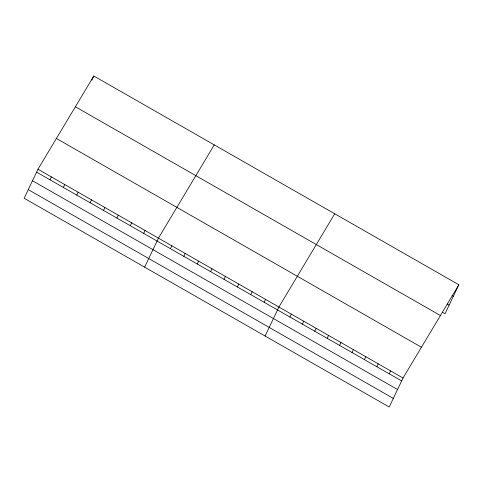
<?xml version="1.0" encoding="UTF-8"?>
<svg xmlns="http://www.w3.org/2000/svg" width="483" height="483" viewBox="0 0 483 483"><rect width="100%" height="100%" fill="white"/><g stroke="black" fill="none" stroke-linecap="round" stroke-linejoin="round"><path stroke-width="0.72" d="M37.976 169.249L24.15 198.241L389.201 407L403.033 378.014L458.85 284.759L93.799 76L37.976 169.249L403.033 378.014M91.83 80.124L92.416 78.892M92.694 78.312L93.799 76M49.984 179.803L51.361 176.905M63.37 187.458L64.746 184.56M76.755 195.114L78.131 192.216M90.14 202.763L91.516 199.871M103.525 210.419L104.902 207.527M116.91 218.075L118.287 215.176M130.295 225.73L131.678 222.832M143.68 233.386L145.063 230.488M144.616 267.135L158.448 238.143L214.265 144.888M170.451 248.691L171.833 245.799M183.836 256.346L185.218 253.454M197.221 264.002L198.604 261.104M210.606 271.657L211.989 268.759M223.991 279.313L225.374 276.415M237.376 286.968L238.759 284.07M250.762 294.618L252.144 291.726M264.147 302.273L265.529 299.382M265.089 336.023L278.914 307.031L334.731 213.782M289.945 317.029L291.327 314.131M302.358 324.123L303.735 321.231M314.765 331.223L316.148 328.325M327.178 338.323L328.561 335.425M339.591 345.417L340.974 342.525M352.004 352.518L353.387 349.62M364.417 359.612L365.794 356.72M376.825 366.712L378.207 363.814M389.238 373.812L390.62 370.914M458.85 284.759L445.024 313.751L442.41 312.253M452.058 295.518L453.362 296.266M447.167 304.018L449.13 305.135M75.378 106.773L440.43 315.532M56.396 138.476L421.454 347.241M36.599 172.147L401.651 380.906M32.488 180.757L397.545 389.521M28.255 189.632L393.313 398.39"/></g></svg>
